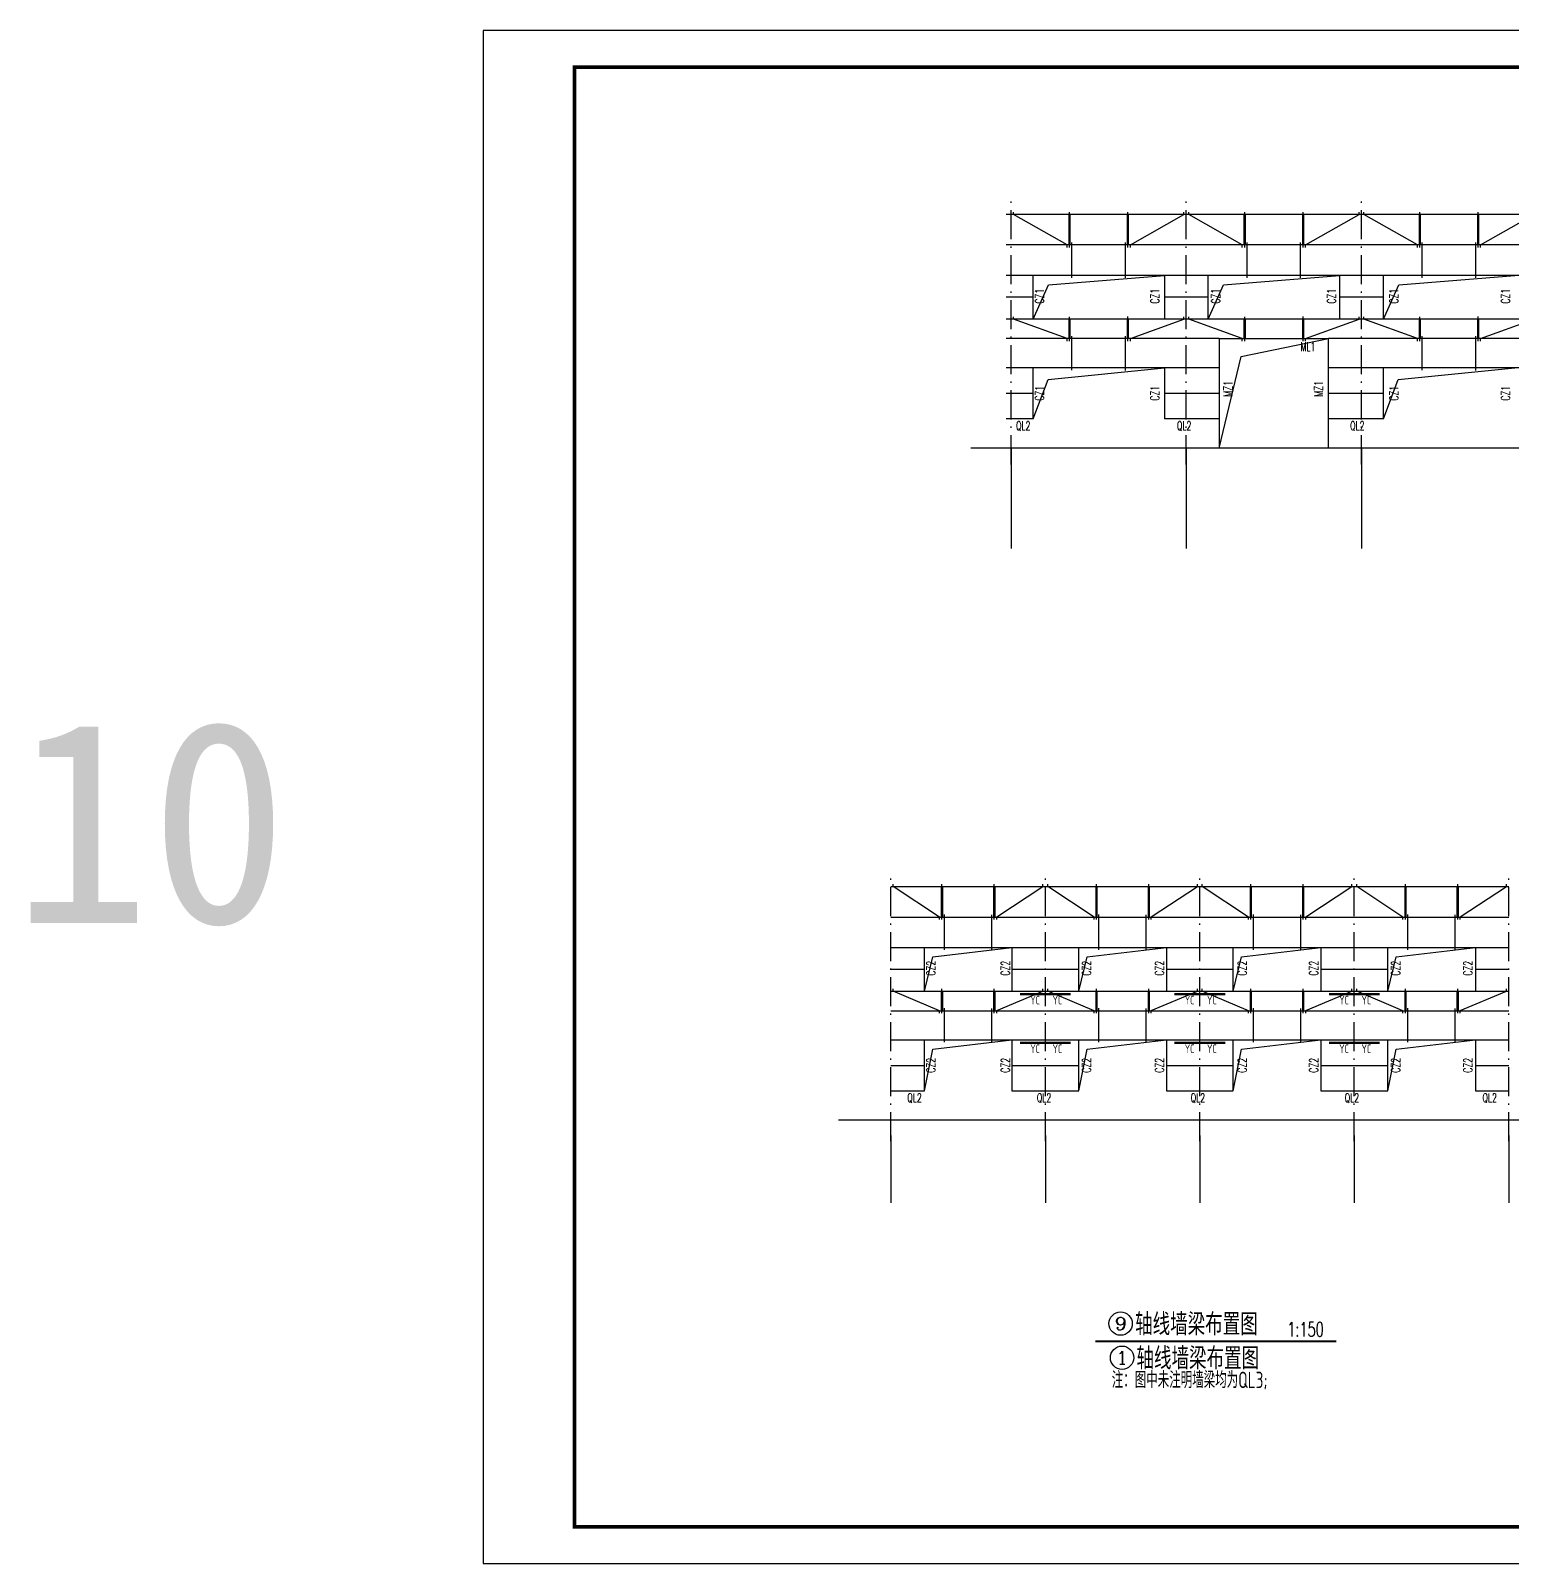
# Model space of a CAD drawing. Extents: x -307088 to 5640332, y -3541089 to -2181377.
# Drawn here: x 5460976 to 5521884, y -3541089 to -3478089 of the extents above; entities that cross this region are included whole.
import ezdxf
from ezdxf.enums import TextEntityAlignment as Align

# ---------------------------------------------------------------- set-up
doc = ezdxf.new("R2010")
doc.units = 0
doc.header["$LTSCALE"] = 100
doc.header["$MEASUREMENT"] = 0
doc.linetypes.add('2', pattern=[1850, 1200, -300, 50, -300])
doc.layers.get('0').update_dxf_attribs({"linetype": 'CONTINUOUS'})
for name, color, linetype in [('AXIS', 3, 'CONTINUOUS'), ('AXIS_TEXT', 7, 'CONTINUOUS'), ('Gwall', 2, 'CONTINUOUS'), ('PUB_TEXT', 7, 'CONTINUOUS'), ('PUB_TITLE', 4, 'CONTINUOUS'), ('THIN', 7, 'CONTINUOUS'), ('WINDOW_TEXT', 7, 'CONTINUOUS'), ('图框(锁住)', 7, 'CONTINUOUS'), ('轴线__点划线', 253, '2')]:
    doc.layers.add(name, color=color, linetype=linetype)
doc.styles.add('_HZTXT', font='tssdeng.shx', dxfattribs={"width": 0.8, "bigfont": 'HZTXT.shx'})
doc.styles.add('_SIMPLEX', font='SIMPLEX.shx', dxfattribs={"width": 0.8})
doc.styles.add('COMPLEX', font='COMPLEX')
doc.styles.add('TSSD_DIMENSION', font='Tssdeng.shx', dxfattribs={"width": 0.7, "bigfont": 'hztxt.shx'})
doc.styles.add('TSSD_Label', font='Tssdeng.shx', dxfattribs={"width": 0.7, "bigfont": 'hztxt.shx'})
doc.styles.add('图签2', font='simhei.ttf', dxfattribs={"height": 1000})

# ---------------------------------------------------------------- blocks, each defined once
blk = doc.blocks.new('_AXISO')
blk.add_circle((0, 0), 0.5)
at = {"layer": 'AXIS_TEXT', "style": 'COMPLEX', "width": 1.041667}
blk.add_attdef('A', text='', height=0.56, dxfattribs=at).set_placement((-0.25, -0.28), (0.25, -0.28), align=Align.FIT)

msp = doc.modelspace()

# ---------------------------------------------------------------- linework, layer by layer
at = {"color": 2}
for p, q in [((5559081.2, -3485648.1), (5501081.2, -3485648.1)), ((5559081.2, -3486898.1), (5501081.2, -3486898.1)), ((5559081.2, -3488148.1), (5501081.2, -3488148.1)), ((5502181.2, -3489048.1), (5501081.2, -3489048.1)), ((5509381.2, -3489048.1), (5507581.2, -3489048.1)), ((5516581.2, -3489048.1), (5514781.2, -3489048.1)), ((5559081.2, -3489948.1), (5501081.2, -3489948.1)), ((5509831.2, -3490748.1), (5501081.2, -3490748.1)), ((5545831.2, -3490748.1), (5514331.2, -3490748.1)), ((5509831.2, -3491948.1), (5501081.2, -3491948.1)), ((5545831.2, -3491948.1), (5514331.2, -3491948.1)), ((5502181.2, -3492998.1), (5501081.2, -3492998.1)), ((5509831.2, -3492998.1), (5507581.2, -3492998.1)), ((5516581.2, -3492998.1), (5514331.2, -3492998.1)), ((5502181.2, -3494048.1), (5501081.2, -3494048.1)), ((5509831.2, -3494048.1), (5507581.2, -3494048.1)), ((5516581.2, -3494048.1), (5514331.2, -3494048.1)), ((5496338, -3513271.8), (5521738, -3513271.8)), ((5496338, -3514521.8), (5521738, -3514521.8)), ((5496338, -3515771.8), (5521738, -3515771.8)), ((5496338, -3516671.8), (5497713, -3516671.8)), ((5501313, -3516671.8), (5504063, -3516671.8)), ((5507663, -3516671.8), (5510413, -3516671.8)), ((5514013, -3516671.8), (5516763, -3516671.8)), ((5520363, -3516671.8), (5521738, -3516671.8)), ((5496338, -3517571.8), (5521738, -3517571.8)), ((5496338, -3518371.8), (5521738, -3518371.8)), ((5496338, -3519571.8), (5521738, -3519571.8))]:
    msp.add_line(p, q, dxfattribs=at)
for p, q in [((5503681.2, -3486998.1, -542.6), (5503681.2, -3485547, 143.9)), ((5506081.2, -3486995.9, -678.3), (5506081.2, -3485544.8, 8.3)), ((5510881.2, -3486998.1, -542.6), (5510881.2, -3485547, 143.9)), ((5513281.2, -3486995.9, -678.3), (5513281.2, -3485544.8, 8.3)), ((5518081.2, -3486998.1, -542.6), (5518081.2, -3485547, 143.9)), ((5520481.2, -3486995.9, -678.3), (5520481.2, -3485544.8, 8.3)), ((5503781.2, -3488248.1), (5503781.2, -3486794.8, -492)), ((5505981.2, -3488255.4, -665.2), (5505981.2, -3486802.1, -1157.2)), ((5510981.2, -3488248.1), (5510981.2, -3486794.8, -492)), ((5513181.2, -3488255.4, -665.2), (5513181.2, -3486802.1, -1157.2)), ((5518181.2, -3488248.1), (5518181.2, -3486794.8, -492)), ((5520381.2, -3488255.4, -665.2), (5520381.2, -3486802.1, -1157.2)), ((5503681.2, -3490848.1, -678.3), (5503681.2, -3489847, 143.9)), ((5506081.2, -3490845.9, -814), (5506081.2, -3489844.8, 8.3)), ((5510881.2, -3490848.1, -678.3), (5510881.2, -3489847, 143.9)), ((5513281.2, -3490845.9, -814), (5513281.2, -3489844.8, 8.3)), ((5518081.2, -3490848.1, -678.3), (5518081.2, -3489847, 143.9)), ((5520481.2, -3490845.9, -814), (5520481.2, -3489844.8, 8.3)), ((5503781.2, -3492048.1), (5503781.2, -3490644.8, -627.7)), ((5505981.2, -3492055.4, -665.2), (5505981.2, -3490652.1, -1292.8)), ((5518181.2, -3492048.1), (5518181.2, -3490644.8, -627.7)), ((5520381.2, -3492055.4, -665.2), (5520381.2, -3490652.1, -1292.8)), ((5498438, -3514621.8, -678.3), (5498438, -3513170.7, 8.3)), ((5500588, -3514619.6, -678.3), (5500588, -3513168.5, 8.3)), ((5504788, -3514621.8, -678.3), (5504788, -3513170.7, 8.3)), ((5506938, -3514619.6, -678.3), (5506938, -3513168.5, 8.3)), ((5511138, -3514621.8, -678.3), (5511138, -3513170.7, 8.3)), ((5513288, -3514619.6, -678.3), (5513288, -3513168.5, 8.3)), ((5517488, -3514621.8, -678.3), (5517488, -3513170.7, 8.3)), ((5519638, -3514619.6, -678.3), (5519638, -3513168.5, 8.3)), ((5498538, -3515871.8, -135.7), (5498538, -3514418.5, -627.7)), ((5500488, -3515879.1, -665.2), (5500488, -3514425.8, -1157.2)), ((5504888, -3515871.8, -135.7), (5504888, -3514418.5, -627.7)), ((5506838, -3515879.1, -665.2), (5506838, -3514425.8, -1157.2)), ((5511238, -3515871.8, -135.7), (5511238, -3514418.5, -627.7)), ((5513188, -3515879.1, -665.2), (5513188, -3514425.8, -1157.2)), ((5517588, -3515871.8, -135.7), (5517588, -3514418.5, -627.7)), ((5519538, -3515879.1, -665.2), (5519538, -3514425.8, -1157.2)), ((5498438, -3518471.8, -814), (5498438, -3517470.7, 8.3)), ((5500588, -3518469.6, -814), (5500588, -3517468.5, 8.3)), ((5504788, -3518471.8, -814), (5504788, -3517470.7, 8.3)), ((5506938, -3518469.6, -814), (5506938, -3517468.5, 8.3)), ((5511138, -3518471.8, -814), (5511138, -3517470.7, 8.3)), ((5513288, -3518469.6, -814), (5513288, -3517468.5, 8.3)), ((5517488, -3518471.8, -814), (5517488, -3517470.7, 8.3)), ((5519638, -3518469.6, -814), (5519638, -3517468.5, 8.3)), ((5498538, -3519671.8, -135.7), (5498538, -3518268.5, -763.3)), ((5500488, -3519679.1, -665.2), (5500488, -3518275.8, -1292.8)), ((5504888, -3519671.8, -135.7), (5504888, -3518268.5, -763.3)), ((5506838, -3519679.1, -665.2), (5506838, -3518275.8, -1292.8)), ((5511238, -3519671.8, -135.7), (5511238, -3518268.5, -763.3)), ((5513188, -3519679.1, -665.2), (5513188, -3518275.8, -1292.8)), ((5517588, -3519671.8, -135.7), (5517588, -3518268.5, -763.3)), ((5519538, -3519679.1, -665.2), (5519538, -3518275.8, -1292.8))]:
    msp.add_line(p, q)
at = {"color": 1}
msp.add_line((5559081.2, -3495248.1), (5499619.5, -3495248.1), dxfattribs=at)
at = {"elevation": -72}
for points in [[(5503581.2, -3486998.1), (5503581.2, -3486898.1), (5501381.2, -3485649.2), (5501381.2, -3485549.2)], [(5510781.2, -3486998.1), (5510781.2, -3486898.1), (5508581.2, -3485649.2), (5508581.2, -3485549.2)], [(5517981.2, -3486998.1), (5517981.2, -3486898.1), (5515781.2, -3485649.2), (5515781.2, -3485549.2)], [(5503581.2, -3490848.1), (5503581.2, -3490748.1), (5501381.2, -3489949.2), (5501381.2, -3489849.2)], [(5510781.2, -3490848.1), (5510781.2, -3490748.1), (5508581.2, -3489949.2), (5508581.2, -3489849.2)], [(5517981.2, -3490848.1), (5517981.2, -3490748.1), (5515781.2, -3489949.2), (5515781.2, -3489849.2)], [(5498338, -3514621.8), (5498338, -3514521.8), (5496438, -3513272.8), (5496438, -3513172.8)], [(5504688, -3514621.8), (5504688, -3514521.8), (5502788, -3513272.8), (5502788, -3513172.8)], [(5511038, -3514621.8), (5511038, -3514521.8), (5509138, -3513272.8), (5509138, -3513172.8)], [(5517388, -3514621.8), (5517388, -3514521.8), (5515488, -3513272.8), (5515488, -3513172.8)], [(5498338, -3518471.8), (5498338, -3518371.8), (5496438, -3517572.8), (5496438, -3517472.8)], [(5504688, -3518471.8), (5504688, -3518371.8), (5502788, -3517572.8), (5502788, -3517472.8)], [(5511038, -3518471.8), (5511038, -3518371.8), (5509138, -3517572.8), (5509138, -3517472.8)], [(5517388, -3518471.8), (5517388, -3518371.8), (5515488, -3517572.8), (5515488, -3517472.8)]]:
    msp.add_lwpolyline(points, dxfattribs=at)
at = {"const_width": 100}
for points, elevation in [([(5503681.2, -3485648.1), (5503681.2, -3486898.1)], 135.7), ([(5510881.2, -3485648.1), (5510881.2, -3486898.1)], 135.7), ([(5518081.2, -3485648.1), (5518081.2, -3486898.1)], 135.7), ([(5503681.2, -3489948.1), (5503681.2, -3490748.1)], 135.7), ([(5510881.2, -3489948.1), (5510881.2, -3490748.1)], 135.7), ([(5518081.2, -3489948.1), (5518081.2, -3490748.1)], 135.7), ([(5498438, -3513271.8), (5498438, -3514521.8)], 0), ([(5504788, -3513271.8), (5504788, -3514521.8)], 0), ([(5511138, -3513271.8), (5511138, -3514521.8)], 0), ([(5517488, -3513271.8), (5517488, -3514521.8)], 0), ([(5498438, -3517571.8), (5498438, -3518371.8)], 0), ([(5504788, -3517571.8), (5504788, -3518371.8)], 0), ([(5511138, -3517571.8), (5511138, -3518371.8)], 0), ([(5517488, -3517571.8), (5517488, -3518371.8)], 0)]:
    msp.add_lwpolyline(points, dxfattribs=dict(at, elevation=elevation))
for points, const_width in [([(5506081.2, -3485645.9), (5506081.2, -3486895.9)], 100), ([(5506081.2, -3485645.9), (5506081.2, -3486895.9)], 49), ([(5513281.2, -3485645.9), (5513281.2, -3486895.9)], 100), ([(5513281.2, -3485645.9), (5513281.2, -3486895.9)], 49), ([(5520481.2, -3485645.9), (5520481.2, -3486895.9)], 100), ([(5520481.2, -3485645.9), (5520481.2, -3486895.9)], 49), ([(5506081.2, -3489945.9), (5506081.2, -3490745.9)], 100), ([(5506081.2, -3489945.9), (5506081.2, -3490745.9)], 49), ([(5513281.2, -3489945.9), (5513281.2, -3490745.9)], 100), ([(5513281.2, -3489945.9), (5513281.2, -3490745.9)], 49), ([(5520481.2, -3489945.9), (5520481.2, -3490745.9)], 100), ([(5520481.2, -3489945.9), (5520481.2, -3490745.9)], 49), ([(5500588, -3513269.6), (5500588, -3514519.6)], 100), ([(5500588, -3513269.6), (5500588, -3514519.6)], 49), ([(5506938, -3513269.6), (5506938, -3514519.6)], 100), ([(5506938, -3513269.6), (5506938, -3514519.6)], 49), ([(5513288, -3513269.6), (5513288, -3514519.6)], 100), ([(5513288, -3513269.6), (5513288, -3514519.6)], 49), ([(5519638, -3513269.6), (5519638, -3514519.6)], 100), ([(5519638, -3513269.6), (5519638, -3514519.6)], 49), ([(5500588, -3517569.6), (5500588, -3518369.6)], 100), ([(5500588, -3517569.6), (5500588, -3518369.6)], 49), ([(5506938, -3517569.6), (5506938, -3518369.6)], 100), ([(5506938, -3517569.6), (5506938, -3518369.6)], 49), ([(5513288, -3517569.6), (5513288, -3518369.6)], 100), ([(5513288, -3517569.6), (5513288, -3518369.6)], 49), ([(5519638, -3517569.6), (5519638, -3518369.6)], 100), ([(5519638, -3517569.6), (5519638, -3518369.6)], 49)]:
    msp.add_lwpolyline(points, dxfattribs=dict(const_width=const_width))
for points in [[(5506181.2, -3486995.9), (5506181.2, -3486895.9), (5508382.7, -3485648.1), (5508382.7, -3485548.1)], [(5513381.2, -3486995.9), (5513381.2, -3486895.9), (5515582.7, -3485648.1), (5515582.7, -3485548.1)], [(5520581.2, -3486995.9), (5520581.2, -3486895.9), (5522782.7, -3485648.1), (5522782.7, -3485548.1)], [(5506181.2, -3490845.9), (5506181.2, -3490745.9), (5508382.7, -3489948.1), (5508382.7, -3489848.1)], [(5513381.2, -3490845.9), (5513381.2, -3490745.9), (5515582.7, -3489948.1), (5515582.7, -3489848.1)], [(5520581.2, -3490845.9), (5520581.2, -3490745.9), (5522782.7, -3489948.1), (5522782.7, -3489848.1)], [(5500688, -3514619.6), (5500688, -3514519.6), (5502588, -3513271.8), (5502588, -3513171.8)], [(5507038, -3514619.6), (5507038, -3514519.6), (5508938, -3513271.8), (5508938, -3513171.8)], [(5513388, -3514619.6), (5513388, -3514519.6), (5515288, -3513271.8), (5515288, -3513171.8)], [(5519738, -3514619.6), (5519738, -3514519.6), (5521638, -3513271.8), (5521638, -3513171.8)], [(5500688, -3518469.6), (5500688, -3518369.6), (5502588, -3517571.8), (5502588, -3517471.8)], [(5507038, -3518469.6), (5507038, -3518369.6), (5508938, -3517571.8), (5508938, -3517471.8)], [(5513388, -3518469.6), (5513388, -3518369.6), (5515288, -3517571.8), (5515288, -3517471.8)], [(5519738, -3518469.6), (5519738, -3518369.6), (5521638, -3517571.8), (5521638, -3517471.8)]]:
    msp.add_lwpolyline(points)
at = {"color": 2}
for points in [[(5496338, -3520621.8), (5497713, -3520621.8)], [(5501313, -3520621.8), (5504063, -3520621.8)], [(5507663, -3520621.8), (5510413, -3520621.8)], [(5514013, -3520621.8), (5516763, -3520621.8)], [(5520363, -3520621.8), (5521738, -3520621.8)], [(5496338, -3521671.8), (5497713, -3521671.8)], [(5501313, -3521671.8), (5504063, -3521671.8)], [(5507663, -3521671.8), (5510413, -3521671.8)], [(5514013, -3521671.8), (5516763, -3521671.8)], [(5520363, -3521671.8), (5521738, -3521671.8)]]:
    msp.add_lwpolyline(points, dxfattribs=at)
at = {"layer": 'AXIS', "color": 3}
for p, q in [((5501281.2, -3495243.3), (5501281.2, -3499377.9)), ((5508481.2, -3495243.3), (5508481.2, -3499377.9)), ((5515681.2, -3495243.3), (5515681.2, -3499377.9)), ((5496338, -3523506), (5496338, -3526268)), ((5502688, -3523506), (5502688, -3526268)), ((5509038, -3523506), (5509038, -3526268)), ((5515388, -3523506), (5515388, -3526268)), ((5521738, -3523506), (5521738, -3526268))]:
    msp.add_line(p, q, dxfattribs=at)
at = {"layer": 'AXIS', "const_width": 83.3}
msp.add_lwpolyline([(5514649.1, -3531963.8), (5504736.5, -3531963.8)], dxfattribs=at)
at = {"layer": 'Gwall', "color": 1, "const_width": 100}
for points in [[(5502688, -3517690.7), (5501644.7, -3517690.7)], [(5503731.2, -3517690.7), (5502688, -3517690.7)], [(5509038, -3517690.7), (5507994.7, -3517690.7)], [(5510081.2, -3517690.7), (5509038, -3517690.7)], [(5515388, -3517690.7), (5514344.7, -3517690.7)], [(5516431.2, -3517690.7), (5515388, -3517690.7)], [(5502688, -3519690.7), (5501644.7, -3519690.7)], [(5503731.2, -3519690.7), (5502688, -3519690.7)], [(5509038, -3519690.7), (5507994.7, -3519690.7)], [(5510081.2, -3519690.7), (5509038, -3519690.7)], [(5515388, -3519690.7), (5514344.7, -3519690.7)], [(5516431.2, -3519690.7), (5515388, -3519690.7)]]:
    msp.add_lwpolyline(points, dxfattribs=at)
at = {"layer": 'PUB_TITLE'}
msp.add_lwpolyline([(5479576.3, -3541089.1), (5591026.3, -3541089.1), (5591026.3, -3478089.1), (5479576.3, -3478089.1)], close=True, dxfattribs=at)
at = {"layer": 'PUB_TITLE', "const_width": 150}
msp.add_lwpolyline([(5483326.3, -3539589.1), (5589526.3, -3539589.1), (5589526.3, -3479589.1), (5483326.3, -3479589.1)], close=True, dxfattribs=at)
at = {"layer": 'WINDOW_TEXT'}
for p, q in [((5502181.2, -3489948.1), (5502181.2, -3488148.1)), ((5507581.2, -3488148.1), (5507581.2, -3489948.1)), ((5509381.2, -3489948.1), (5509381.2, -3488148.1)), ((5514781.2, -3488148.1), (5514781.2, -3489948.1)), ((5516581.2, -3489948.1), (5516581.2, -3488148.1)), ((5509831.2, -3490748.1), (5509831.2, -3495248.1)), ((5509831.2, -3490748.1), (5514331.2, -3490748.1)), ((5514331.2, -3495248.1), (5514331.2, -3490748.1)), ((5502181.2, -3494048.1), (5502181.2, -3491948.1)), ((5507581.2, -3491948.1), (5507581.2, -3494048.1)), ((5516581.2, -3494048.1), (5516581.2, -3491948.1)), ((5497713, -3517571.8), (5497713, -3515771.8)), ((5501313, -3515771.8), (5501313, -3517571.8)), ((5504063, -3517571.8), (5504063, -3515771.8)), ((5507663, -3515771.8), (5507663, -3517571.8)), ((5510413, -3517571.8), (5510413, -3515771.8)), ((5514013, -3515771.8), (5514013, -3517571.8)), ((5516763, -3517571.8), (5516763, -3515771.8)), ((5520363, -3515771.8), (5520363, -3517571.8)), ((5504063, -3521671.8), (5504063, -3519571.8)), ((5507663, -3519571.8), (5507663, -3521671.8)), ((5510413, -3521671.8), (5510413, -3519571.8)), ((5514013, -3519571.8), (5514013, -3521671.8)), ((5516763, -3521671.8), (5516763, -3519571.8)), ((5520363, -3519571.8), (5520363, -3521671.8))]:
    msp.add_line(p, q, dxfattribs=at)
for points in [[(5502181.2, -3489948.1), (5502814.9, -3488533.7), (5507581.2, -3488148.1)], [(5509381.2, -3489948.1), (5510014.9, -3488533.7), (5514781.2, -3488148.1)], [(5516581.2, -3489948.1), (5517214.9, -3488533.7), (5521981.2, -3488148.1)], [(5509831.2, -3495248.1), (5510736.9, -3491484.8), (5514331.2, -3490748.1)], [(5502181.2, -3494048.1), (5502796.5, -3492425.7), (5507581.2, -3491948.1)], [(5516581.2, -3494048.1), (5517196.5, -3492425.7), (5521981.2, -3491948.1)], [(5497713, -3517571.8), (5498055.3, -3516157.7), (5501313, -3515771.8)], [(5504063, -3517571.8), (5504405.3, -3516157.7), (5507663, -3515771.8)], [(5510413, -3517571.8), (5510755.3, -3516157.7), (5514013, -3515771.8)], [(5516763, -3517571.8), (5517105.3, -3516157.7), (5520363, -3515771.8)], [(5497713, -3521671.8), (5497713, -3519571.8), (5501313, -3519571.8), (5501313, -3521671.8)], [(5497713, -3521671.8), (5498055.3, -3519957.7), (5501313, -3519571.8)], [(5504063, -3521671.8), (5504405.3, -3519957.7), (5507663, -3519571.8)], [(5510413, -3521671.8), (5510755.3, -3519957.7), (5514013, -3519571.8)], [(5516763, -3521671.8), (5517105.3, -3519957.7), (5520363, -3519571.8)]]:
    msp.add_lwpolyline(points, dxfattribs=at)
at = {"layer": '图框(锁住)', "color": 0}
msp.add_line((5523269.6, -3522871.8), (5494187, -3522871.8), dxfattribs=at)
at = {"layer": '轴线__点划线', "color": 6, "ltscale": 0.01}
for p, q in [((5501281.2, -3495915.6), (5501281.2, -3484900.8)), ((5508481.2, -3495915.6), (5508481.2, -3484900.8)), ((5515681.2, -3495915.6), (5515681.2, -3484900.8)), ((5496338, -3523739.3), (5496338, -3512724.4)), ((5502688, -3523739.3), (5502688, -3512724.4)), ((5509038, -3523739.3), (5509038, -3512724.4)), ((5515388, -3523739.3), (5515388, -3512724.4)), ((5521738, -3523739.3), (5521738, -3512724.4))]:
    msp.add_line(p, q, dxfattribs=at)

# ---------------------------------------------------------------- block references
at = {"layer": 'AXIS'}
ref = msp.add_blockref('_AXISO', (5505782.2, -3531235.4), dxfattribs=dict(at, xscale=960, yscale=960, zscale=960))
ref.add_attrib('A', '9', dxfattribs={"layer": 'AXIS_TEXT', "height": 537.6, "style": 'COMPLEX', "width": 1.339286}).set_placement((5505542.2, -3531504.2), (5506022.2, -3531504.2), align=Align.FIT)
ref = msp.add_blockref('_AXISO', (5505838.8, -3532636.6), dxfattribs=dict(at, xscale=960, yscale=960, zscale=960))
ref.add_attrib('A', '1', dxfattribs={"layer": 'AXIS_TEXT', "height": 537.6, "style": 'COMPLEX', "width": 2.083333}).set_placement((5505598.8, -3532905.4), (5506078.8, -3532905.4), align=Align.FIT)

# ---------------------------------------------------------------- texts
at = {"color": 6, "linetype": 'ByBlock', "style": '_SIMPLEX', "width": 0.65}
for s, p in [('CZ1', (5502630.3, -3489311.7)), ('CZ1', (5507369.3, -3489311.7)), ('CZ1', (5509867.9, -3489311.7)), ('CZ1', (5514628.4, -3489311.7)), ('CZ1', (5517193.8, -3489311.7)), ('CZ1', (5521786.6, -3489311.7)), ('MZ1', (5510376.3, -3493133.8)), ('MZ1', (5514094.7, -3493133.8)), ('CZ1', (5502630.3, -3493300)), ('CZ1', (5507369.3, -3493300)), ('CZ1', (5517193.8, -3493300)), ('CZ1', (5521786.6, -3493300)), ('CZ2', (5498162.1, -3516935.4)), ('CZ2', (5501221.2, -3516935.4)), ('CZ2', (5504562.9, -3516935.4)), ('CZ2', (5507560, -3516935.4)), ('CZ2', (5510960.3, -3516935.4)), ('CZ2', (5513896.3, -3516935.4)), ('CZ2', (5517268.1, -3516935.4)), ('CZ2', (5520238.5, -3516935.4)), ('CZ2', (5498162.1, -3520923.7)), ('CZ2', (5501221.2, -3520923.7)), ('CZ2', (5504562.9, -3520923.7)), ('CZ2', (5507560, -3520923.7)), ('CZ2', (5510960.3, -3520923.7)), ('CZ2', (5513896.3, -3520923.7)), ('CZ2', (5517268.1, -3520923.7)), ('CZ2', (5520238.5, -3520923.7))]:
    msp.add_text(s, height=360, rotation=90, dxfattribs=at).set_placement(p)
for s, p in [('ML1', (5513176.6, -3491258.2)), ('QL2', (5501482.4, -3494507.4)), ('QL2', (5508098.6, -3494507.4)), ('QL2', (5515216.2, -3494507.4)), ('QL2', (5497014.2, -3522131.1)), ('QL2', (5502338.9, -3522131.1)), ('QL2', (5508662.3, -3522131.1)), ('QL2', (5514993.3, -3522131.1)), ('QL2', (5520658, -3522131.1))]:
    msp.add_text(s, height=360, dxfattribs=at).set_placement(p)
at = {"style": '_SIMPLEX', "width": 0.65}
msp.add_text('1:150', height=600, dxfattribs=at).set_placement((5512629.8, -3531771.3))
at = {"layer": 'PUB_TEXT'}
for s, height, style, width, p in [('轴线墙梁布置图', 900, '_HZTXT', 0.8, (5506376.9, -3531714.4)), ('轴线墙梁布置图', 900, '_HZTXT', 0.8, (5506433.5, -3533115.6)), ('注：图中未注明墙梁均为QL3;', 675, 'TSSD_DIMENSION', 0.7, (5505416.4, -3533887.3))]:
    msp.add_text(s, height=height, dxfattribs=dict(at, style=style, width=width)).set_placement(p)
at = {"layer": 'PUB_TITLE', "color": 6, "style": '图签2'}
msp.add_text('10', height=8306.67, dxfattribs=at).set_placement((5460241.3, -3514765.4))
at = {"layer": 'THIN', "color": 1, "style": 'TSSD_Label', "width": 0.7}
for p in [(5502465.3, -3518225.1), (5503381.5, -3518225.1), (5508815.3, -3518225.1), (5509731.5, -3518225.1), (5515165.3, -3518225.1), (5516081.5, -3518225.1), (5502465.3, -3520225.1), (5503381.5, -3520225.1), (5508815.3, -3520225.1), (5509731.5, -3520225.1), (5515165.3, -3520225.1), (5516081.5, -3520225.1)]:
    msp.add_text('YC', height=360, dxfattribs=at).set_placement(p, align=Align.BOTTOM_RIGHT)

doc.saveas('drawing.dxf')
